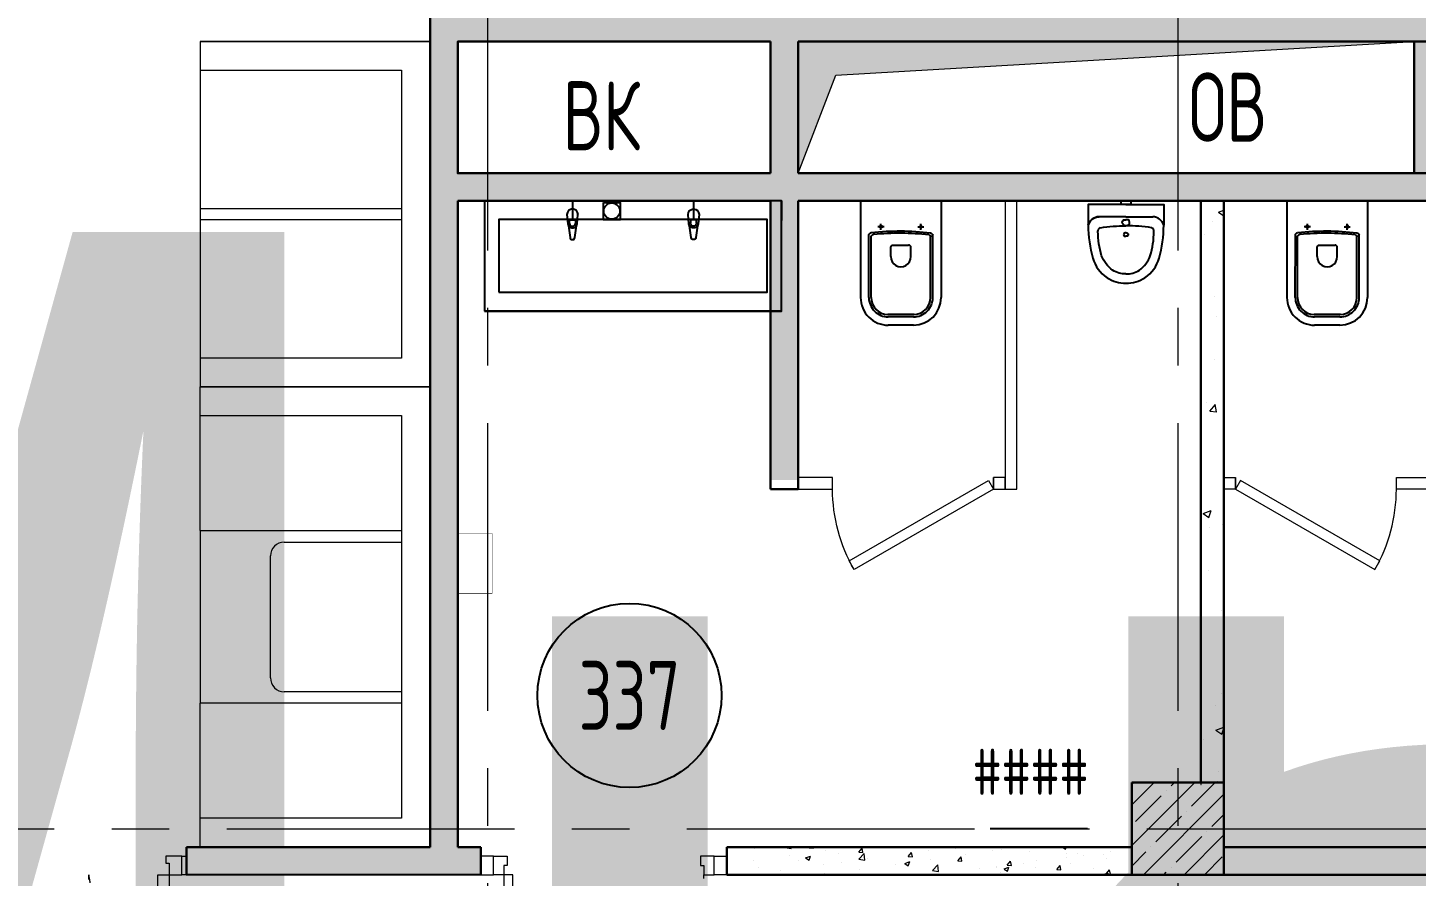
# Model space of a CAD drawing. Header units: millimetres. Extents: x -13407 to 129733, y -106516 to 109495.
# Drawn here: x 12571 to 18607, y 63188 to 66875 of the extents above; entities that cross this region are included whole.
import ezdxf
from ezdxf.enums import TextEntityAlignment as Align

# ---------------------------------------------------------------- set-up
doc = ezdxf.new("R2018")
doc.units = ezdxf.units.MM
doc.linetypes.add('ACAD_ISO03W100', pattern=[30, 12, -18])
doc.linetypes.add('CENTER', pattern=[2, 1.25, -0.25, 0.25, -0.25])
doc.layers.get('Defpoints').update_dxf_attribs({"color": 6})
for name, color, linetype, lineweight in [('АР_Двери', 5, 'Continuous', 18), ('АР_Колонны', 5, 'Continuous', 30), ('АР_Колонны Штрих', 250, 'Continuous', 5), ('АР_Маркер экспликации', 239, 'Continuous', 13), ('АР_Номер помещения', 1, 'Continuous', 25), ('АР_Оси', 193, 'Continuous', 9), ('АР_Перегородки газоблок', 165, 'Continuous', 30), ('АР_Перегородки газоблок_Штрих', 165, 'Continuous', 5), ('АР_Перегородки сантехнические', 216, 'Continuous', 9), ('АР_Помещения_площадь', 19, 'Continuous', 9), ('АР_тонкая линия', 250, 'Continuous', 0), ('Спринклеры', 7, 'Continuous', 18), ('ТХ_мебель_библ', 250, 'Continuous', 13), ('ТХ_ОСНОВНОЙ', 103, 'Continuous', 25)]:
    doc.layers.add(name, color=color, linetype=linetype, lineweight=lineweight)
doc.layers.add('АР_Названия помещений', color=124, linetype='Continuous', lineweight=5, plot=False)
for name, color, linetype in [('АР_Отверстия', 251, 'Continuous'), ('ТХ_дозаторы', 7, 'Continuous'), ('ТХ_обор_бытовое', 14, 'Continuous'), ('ТХ_сантехника', 253, 'Continuous')]:
    doc.layers.add(name, color=color, linetype=linetype)
doc.styles.add('ICOCPEUR', font='isocpeur.ttf')
doc.styles.add('ISOCPEUR', font='isocpeur.ttf', dxfattribs={"width": 0.7})
doc.styles.get("Standard").update_dxf_attribs({"font": 'arial.ttf'})
pattern_1 = [(50, (-58072.46, -55205.68), (215.17805, -18.82564), [22.5, -247.5]), (355, (-58072.46, -55205.68), (-41.6254, 225.65764), [18, -198]), (100.45144, (-58054.53, -55207.25), (173.55265, 206.832), [19.12206, -210.34263]), (46.1842, (-58072.46, -55145.68), (320.1724, -49.6558), [33.75, -371.25]), (96.63564, (-58045.78, -55149.82), (280.3986, 292.2356), [28.6831, -315.5141]), (351.18416, (-58072.46, -55145.68), (280.3986, 292.2356), [27, -297]), (21, (-58042.46, -55160.68), (179.07212, -120.78567), [22.5, -247.5]), (326, (-58042.46, -55160.68), (72.9946, 217.545), [18, -198]), (71.45144, (-58027.54, -55170.75), (252.0667, 96.75935), [19.12206, -210.34263]), (37.5, (-58072.46, -55205.68), (3.647957, 99.868156), [0, -195.6, 0, -201, 0, -198.75]), (7.5, (-58072.46, -55205.68), (78.92086, 118.32351), [0, -114.6, 0, -191.1, 0, -75.75]), (327.5, (-58139.36, -55205.68), (160.14673, -6.76646), [0, -75, 0, -234, 0, -310.5]), (317.5, (-58169.36, -55205.68), (174.95585, 30.0315), [0, -97.5, 0, -155.4, 0, -220.5])]

# ---------------------------------------------------------------- blocks, each defined once
blk = doc.blocks.new('*U145')
for points in [[(0, 0), (0, -80), (55, -80), (55, 0), (0, 0)], [(55, -80), (55, 0), (115, 0), (115, -40), (100, -40), (100, -80), (55, -80)], [(1015, -80), (1015, 0), (955, 0), (955, -40), (970, -40), (970, -80), (1015, -80)], [(1070, 0), (1070, -80), (1015, -80), (1015, 0), (1070, 0)]]:
    blk.add_lwpolyline(points)
blk.add_lwpolyline([(100, -80), (100, -950), (140, -950), (140, -80)], close=True)
at = {"linetype": 'ACAD_ISO03W100', "ltscale": 3}
blk.add_arc((100, -80), 870, 270, 0, dxfattribs=at)
blk = doc.blocks.new('*U147')
for p, q in [((0, 0), (0, 50)), ((700, 0), (700, 50))]:
    blk.add_line(p, q)
blk.add_lwpolyline([(0, 0), (606.2, -350), (628.1, -312.1), (21.9, 37.9)], close=True)
blk.add_arc((0, 0), 700, 330, 0)
blk = doc.blocks.new('*U148')
for p, q in [((0, 0), (0, 50)), ((700, 0), (700, 50))]:
    blk.add_line(p, q)
blk.add_lwpolyline([(0, 0), (606.2, -350), (628.1, -312.1), (21.9, 37.9)], close=True)
blk.add_arc((0, 0), 700, 330, 0)
blk = doc.blocks.new('1370')
at = {"layer": 'АР_Двери'}
for points in [[(1076825.5, -46356.5), (1076825.5, -46436.5), (1076845.5, -46436.5), (1076845.5, -46356.5), (1076825.5, -46356.5)], [(1076845.5, -46436.5), (1076845.5, -46356.5), (1076915.5, -46356.5), (1076915.5, -46386.5), (1076900.5, -46386.5), (1076900.5, -46436.5), (1076845.5, -46436.5)], [(1078176.5, -46436.5), (1078176.5, -46356.5), (1078106.5, -46356.5), (1078106.5, -46386.5), (1078121.5, -46386.5), (1078121.5, -46436.5), (1078176.5, -46436.5)], [(1078196.5, -46356.5), (1078196.5, -46436.5), (1078176.5, -46436.5), (1078176.5, -46356.5), (1078196.5, -46356.5)]]:
    blk.add_lwpolyline(points, dxfattribs=at)
for points in [[(1076900.5, -46436.5), (1076900.5, -47436.5), (1076950.4, -47436.5), (1076950.4, -46436.5)], [(1078071.7, -46786.5), (1078071.7, -46436.5), (1078121.5, -46436.5), (1078121.5, -46786.5)]]:
    blk.add_lwpolyline(points, close=True, dxfattribs=at)
at = {"layer": 'АР_Двери', "linetype": 'ACAD_ISO03W100', "ltscale": 3}
for centre, radius, start, end in [((1076804.9, -46473.8), 967.4, 275.67288, 2.21397), ((1078161.9, -46396.1), 392.5, 185.90754, 264.09246)]:
    blk.add_arc(centre, radius, start, end, dxfattribs=at)
blk = doc.blocks.new('*U389')
at = {"layer": 'Defpoints', "color": 7, "style": 'ISOCPEUR', "width": 0.7}
blk.add_attdef('ПЛОЩАДЬ_ПОМЕЩЕНИЯ', text='', height=200, dxfattribs=at).set_placement((-20053.5, 1769.7), align=Align.MIDDLE_RIGHT)
at = {"layer": 'Defpoints', "color": 7, "style": 'ISOCPEUR', "width": 0.7, "flags": 1}
blk.add_attdef('КАТЕГОРИЯ', (-499.2, -2092.2), '', height=250, dxfattribs=at)
at = {"layer": 'АР_Номер помещения', "color": 7, "style": 'ISOCPEUR', "width": 0.7}
blk.add_attdef('НОМЕР_ПОМЕЩЕНИЯ', text='', height=300, dxfattribs=at).set_placement((-18031.5, 1945), align=Align.MIDDLE_CENTER)
at = {"layer": 'АР_Помещения_площадь', "color": 7, "lineweight": 30, "width": 0.7, "flags": 104}
blk.add_attdef('ИМЯ_ПОМЕЩЕНИЯ', text='', height=100, dxfattribs=at).set_placement((157.6, 1217.1), align=Align.MIDDLE_CENTER)
blk = doc.blocks.new('*U395')
at = {"layer": 'Defpoints', "color": 7}
blk.add_line((-15113.7, 2721.9), (-15536, 2721.9), dxfattribs=at)
at = {"layer": 'АР_Номер помещения', "color": 7}
blk.add_circle((-17103.9, 3300.7), 400, dxfattribs=at)
at = {"layer": 'Defpoints', "color": 7, "style": 'ISOCPEUR', "width": 0.7}
blk.add_attdef('ПЛОЩАДЬ_ПОМЕЩЕНИЯ', text='', height=200, dxfattribs=at).set_placement((-15108.8, 2968.4), align=Align.MIDDLE_RIGHT)
at = {"layer": 'Defpoints', "color": 7, "style": 'ISOCPEUR', "width": 0.7, "flags": 1}
blk.add_attdef('КАТЕГОРИЯ', (-499.2, -2092.2), '', height=250, dxfattribs=at)
at = {"layer": 'АР_Номер помещения', "color": 7, "style": 'ISOCPEUR', "width": 0.7}
blk.add_attdef('НОМЕР_ПОМЕЩЕНИЯ', text='', height=300, dxfattribs=at).set_placement((-17103.9, 3300.7), align=Align.MIDDLE_CENTER)
at = {"layer": 'АР_Помещения_площадь', "color": 7, "lineweight": 30, "width": 0.7, "flags": 104}
blk.add_attdef('ИМЯ_ПОМЕЩЕНИЯ', text='', height=100, dxfattribs=at).set_placement((157.6, 1217.1), align=Align.MIDDLE_CENTER)
blk = doc.blocks.new('Писуар')
for points in [[(0, 52.9), (116.5, 52.9, 0.328868), (164.1, 90, 0.066999), (144.5, 233.5, 0.172209), (82.4, 318.1, 0.143285), (0, 342, 0.143285), (-82.4, 318.1, 0.172209), (-144.5, 233.5, 0.066999), (-164.1, 90)], [(-58.2, 285.9, 0.137396), (-105.9, 222.3)], [(58.2, 285.9, -0.137396), (105.9, 222.3)], [(-164.1, 90, 0.328868), (-116.5, 52.9, 8)], [(0, 92.6, 0.419996), (-15.9, 76.8, 0.151492), (-10.6, 66.2), (0, 66.2)], [(0, 92.6, -0.419996), (15.9, 76.8, -0.151492), (10.6, 66.2), (0, 66.2)]]:
    blk.add_lwpolyline(points, format="xyb")
for points in [[(0, 0), (-164.1, 0), (-164.1, 90)], [(0, 0), (164.1, 0), (164.1, 90)], [(0, 52.9), (-116.5, 52.9)]]:
    blk.add_lwpolyline(points)
blk.add_lwpolyline([(-21.2, 0), (21.2, 0), (21.2, -15.9), (-21.2, -15.9)], close=True)
for centre, radius, start, end in [((0, 187.1), 114.7, 90, 120.51024), ((282.3, 110.1), 404.1, 163.87115, 178.96926), ((2.6, 912.1), 819.4, 262.01576, 269.81492)]:
    blk.add_arc(centre, radius, start, end)
at = {"extrusion": (0, 0, -1)}
for centre, radius, start, end in [((0, 187.1), 114.7, 90, 120.51024), ((282.3, 110.1), 404.1, 163.87115, 178.96926), ((2.6, 912.1), 819.4, 262.01576, 269.81492)]:
    blk.add_arc(centre, radius, start, end, dxfattribs=at)
for points in [[(-10.6, 132.4), (-10.6, 137.6), (-5.3, 137.6), (0, 137.6)], [(0, 121.8), (-5.3, 121.8), (-10.6, 127.1), (-10.6, 132.4)], [(10.6, 132.4), (10.6, 137.6), (5.3, 137.6), (0, 137.6)], [(0, 121.8), (5.3, 121.8), (10.6, 127.1), (10.6, 132.4)], [(164.1, 90), (158.8, 68.8), (137.6, 52.9), (116.5, 52.9)]]:
    blk.add_open_spline(points, degree=3)
for points, start_tangent, end_tangent in [([(-121.7, 117.4), (-111.2, 100.6)], (0.014037, -0.999901), (0.974129, -0.225992)), ([(121.7, 117.4), (111.2, 100.6)], (-0.014037, -0.999901), (-0.974129, -0.225992))]:
    blk.add_spline(points, degree=3, dxfattribs=dict(start_tangent=start_tangent, end_tangent=end_tangent))
blk = doc.blocks.new('смеситель короткий')
for p, q in [((42, 21), (0, 25)), ((24.9, 13.6), (39.8, 13.6)), ((24.9, -13.6), (24.9, 13.6)), ((104.4, 11.1), (51.5, 17.7)), ((0, -25), (42, -21)), ((39.8, -13.6), (24.9, -13.6)), ((51.5, -17.7), (104.4, -11.1))]:
    blk.add_line(p, q)
for centre, major_axis, start_param, end_param in [((0, 0), (-17.7, 17.7), -0.785398, 2.356194), ((39.8, 0), (9.62, 9.62), 3.926991, 7.068583), ((40.1, 0), (-14.9, 14.9), -1.35736, -0.875625), ((40.1, 0), (14.9, 14.9), 4.498953, 6.496621), ((103, 0), (7.91, 7.91), 4.051589, 6.943986), ((40.1, 0), (14.9, 14.9), 4.017217, 4.498953)]:
    blk.add_ellipse(centre, major_axis=major_axis, ratio=1, start_param=start_param, end_param=end_param)
blk = doc.blocks.new('раковина')
at = {"layer": 'ТХ_сантехника'}
for p, q in [((968010.4, -23754), (968100, -23754)), ((968010.4, -24154), (968100, -24154)), ((968010.4, -24704), (968100, -24704))]:
    blk.add_line(p, q, dxfattribs=at)
for points in [[(968510.4, -25104), (968510.4, -23754), (968010.4, -23754), (968010.4, -25104)], [(968425.4, -25039), (968425.4, -23819), (968095.4, -23819), (968095.4, -25039)]]:
    blk.add_lwpolyline(points, close=True, dxfattribs=at)
at = {"layer": 'ТХ_сантехника', "ltscale": 100, "xscale": -1, "rotation": 180}
blk.add_blockref('смеситель короткий', (968072.1, -24154), dxfattribs=at)
at = {"layer": 'ТХ_сантехника'}
blk.add_blockref('смеситель короткий', (968072.1, -24704), dxfattribs=at)
blk = doc.blocks.new('унитаз поликлиники')
for p, q in [((0, 175), (0, -175)), ((0, 175), (420, 175)), ((420, 138.7), (149.6, 138.7)), ((420, 129), (156.8, 128.7)), ((125.6, 86.7), (99.5, 86.7)), ((112.4, 73.1), (112.4, 100.2)), ((191.9, -33.7), (191.9, 33.7)), ((242.4, 43.7), (201.9, 43.7)), ((494, 57.1), (494, -57.1)), ((504, 55), (504, -55)), ((540, 55), (540, -55)), ((242.4, -43.7), (201.9, -43.7)), ((125.5, -86.5), (99.4, -86.5)), ((112.3, -73), (112.3, -100.1)), ((0, -175), (420, -175)), ((420, -139), (147.9, -138.7)), ((420, -129), (155.2, -128.7))]:
    blk.add_line(p, q)
for centre, radius, start, end in [((420, 55), 120, 0, 90), ((420.5, 55.2), 83.5, 359.86187, 90.33349), ((420, 55), 74, 0, 90), ((242.4, 0), 43.7, 270, 90), ((420, -55), 120, 270, 0), ((420, -55), 84, 270, 0), ((420, -55), 74, 270, 358.40182)]:
    blk.add_arc(centre, radius, start, end)
at = {"extrusion": (0, 0, -1)}
for centre, major_axis, ratio, start_param, end_param in [((1158.1, 0), (-731, -726.4), 0.993775, 0.659849, 0.910919), ((984.1, 0), (-23.4, -941.4), 0.89728, 1.422258, 1.677847), ((149.5, 127.3), (-5.6, -10.5), 0.821373, 1.269211, 2.570669), ((154.4, 119.8), (-5.61, -7.72), 0.798093, 1.232924, 2.686723), ((112.4, 86.8), (3.55, 3.55), 1, 5.504025, 11.78721), ((201.9, -33.5), (4.12, -9.49), 0.964797, 0.42926, 1.943413), ((155.2, -117.5), (5.3, -10.4), 0.842984, 0.549902, 1.8819), ((147.9, -127.5), (5.4, -10.4), 0.836443, 0.56114, 1.877577)]:
    blk.add_ellipse(centre, major_axis=major_axis, ratio=ratio, start_param=start_param, end_param=end_param, dxfattribs=at)
for centre, major_axis, ratio, start_param, end_param in [((201.9, 33.5), (4.12, 9.49), 0.964797, 0.42926, 1.943413), ((112.3, -86.6), (3.54, -3.55), 1, 5.504025, 11.78721)]:
    blk.add_ellipse(centre, major_axis=major_axis, ratio=ratio, start_param=start_param, end_param=end_param)
blk = doc.blocks.new('У111')
at = {"layer": 'ТХ_мебель_библ', "lineweight": 0, "ltscale": 100, "transparency": 33554687}
for p, q in [((261985.3, -185643.1), (261985.3, -186643.1)), ((261985.3, -185643.1), (263985.3, -185643.1)), ((261985.3, -186643.1), (261985.3, -185643.1)), ((263985.3, -185643.1), (263985.3, -186643.1)), ((263985.3, -186643.1), (263985.3, -185643.1)), ((262110.3, -185768.1), (263860.3, -185768.1)), ((262110.3, -186643.1), (262110.3, -185768.1)), ((262610.3, -186643.1), (262610.3, -185768.1)), ((262660.3, -186277.1), (262660.3, -185768.1)), ((263310.3, -185768.1), (263310.3, -186277.1)), ((263360.3, -185768.1), (263360.3, -186643.1)), ((263860.3, -185768.1), (263860.3, -186643.1)), ((263250.3, -186337.1), (262720.3, -186337.1)), ((262610.3, -186643.1), (261985.3, -186643.1)), ((262610.3, -186643.1), (263360.3, -186643.1)), ((263985.3, -186643.1), (263360.3, -186643.1))]:
    blk.add_line(p, q, dxfattribs=at)
for centre, start, end in [((262720.3, -186277.1), 180, 270), ((263250.3, -186277.1), 270, 0)]:
    blk.add_arc(centre, 60, start, end, dxfattribs=at)
blk = doc.blocks.new('У274')
at = {"layer": 'ТХ_мебель_библ', "lineweight": 0, "ltscale": 100, "transparency": 33554687}
for p, q in [((264576, -185591.2, 0), (264576, -186591.2, 0)), ((264576, -186591.2, 0), (264576, -185591.2, 0)), ((264576, -186591.2, 0), (264576, -185591.2, 0)), ((264576, -185591.2, 0), (266076, -185591.2, 0)), ((266076, -185591.2, 0), (266076, -186591.2, 0)), ((266076, -186591.2, 0), (266076, -185591.2, 0)), ((264701, -186591.2, 0), (264701, -185716.2, 0)), ((264701, -185716.2, 0), (265951, -185716.2, 0)), ((265301, -186591.2, 0), (265301, -185716.2, 0)), ((265351, -185716.2, 0), (265351, -186591.2, 0)), ((265951, -185716.2, 0), (265951, -186591.2, 0)), ((264576, -186591.2, 0), (264701, -186591.2, 0)), ((264701, -186591.2, 0), (265951, -186591.2, 0)), ((265951, -186591.2, 0), (266076, -186591.2, 0))]:
    blk.add_line(p, q, dxfattribs=at)
blk = doc.blocks.new('У240')
at = {"layer": 'ТХ_обор_бытовое', "lineweight": 0, "ltscale": 100, "transparency": 33554687, "const_width": 2}
blk.add_lwpolyline([(259065, 2931.5), (259065, 3191.5), (259215, 3191.5), (259215, 2931.5)], close=True, dxfattribs=at)
blk = doc.blocks.new('A$C500e89c7')
at = {"ltscale": 100}
blk.add_circle((-36.5, 37.3), 35.3, dxfattribs=at)
at = {"layer": 'ТХ_дозаторы', "ltscale": 100}
blk.add_lwpolyline([(-73, 74.7), (0, 74.7), (0, 0), (-73, 0)], close=True, dxfattribs=at)

msp = doc.modelspace()

# ---------------------------------------------------------------- hatches: boundary and pattern name
at = {"layer": 'АР_Колонны Штрих', "ltscale": 100}
h = msp.add_hatch(dxfattribs=at)
h.set_pattern_fill('ANSI35', color=256, scale=500)
h.set_pattern_definition([(45, (-939682.16, 103466.47), (-88.388348, 88.388348), []), (45, (-939593.77, 103466.47), (-88.388348, 88.388348), [156.25, -31.25, 0, -31.25])])
h.paths.add_polyline_path([(17769.9, 63595), (17369.9, 63595), (17369.9, 63195), (17769.9, 63195)])
at = {"layer": 'АР_Перегородки газоблок_Штрих', "ltscale": 100}
h = msp.add_hatch(dxfattribs=at)
h.set_pattern_fill('AR-CONC', color=256, scale=30)
h.set_pattern_definition(pattern_1)
h.paths.add_polyline_path([(14319.9, 63315), (13261, 63315), (13261, 63195), (14539.9, 63195), (14539.9, 63315), (14439.9, 63315), (14439.9, 66122.8), (15799.9, 66122.8), (15799.9, 64910.5), (15919.9, 64910.5), (15919.9, 66122.8), (19619.9, 66122.8), (19619.9, 66122.8), (21718.7, 66122.8), (21718.8, 63315), (21838.8, 63315), (21838.7, 66122.8), (23649.9, 66122.9), (23649.9, 66242.5), (21838.7, 66242.5), (21838.8, 66814.7), (21718.8, 66814.6), (21718.7, 66242.8), (19739.9, 66242.8), (19739.9, 66814.6), (19619.9, 66814.6), (19619.9, 66242.8), (19619.9, 66242.8), (19619.9, 66814.6), (19619.9, 66242.8), (18718.4, 66242.8), (18718.4, 66814.6), (18598.4, 66814.6), (18598.4, 66242.8), (15919.9, 66242.8), (15919.9, 66814.6), (15919.9, 66242.8), (15919.9, 66242.8), (15919.9, 66814.6), (15799.9, 66814.6), (15799.9, 66242.8), (15799.9, 66242.8), (15799.9, 66814.6), (15799.9, 66814.6), (15799.9, 66242.8), (14439.9, 66242.8), (14439.9, 66814.6), (23649.9, 66814.7), (23650, 66934.7), (21838.8, 66934.6), (21838.8, 69195), (23369.9, 69195), (23369.9, 69315), (21718.8, 69315), (21718.8, 66934.6), (14439.9, 66934.6), (14439.9, 67054.6), (14319.9, 67054.6)])
h = msp.add_hatch(dxfattribs=at)
h.set_pattern_fill('AR-CONC', color=256, scale=2)
h.set_pattern_definition([(50, (-462432.84, -107074.4), (364.36934, -31.87817), [38.1, -419.1]), (355, (-462432.84, -107074.4), (-70.48684, 382.1137), [30.48, -335.28117]), (100.451445, (-462402.48, -107077.05), (293.8825, 350.2355), [32.38002, -356.1805]), (46.1842, (-462432.84, -106972.8), (542.1581, -84.08466), [57.15, -628.65]), (96.63556, (-462387.66, -106979.8), (474.80827, 494.85225), [48.57005, -534.2712]), (351.18415, (-462432.84, -106972.8), (474.80827, 494.85225), [45.71993, -502.91946]), (21, (-462382.04, -106998.2), (303.22878, -204.5304), [38.1, -419.1]), (326, (-462382.04, -106998.2), (123.60406, 368.37593), [30.48, -335.28]), (71.451445, (-462356.77, -107015.24), (426.83284, 163.84554), [32.38002, -356.17988]), (37.5, (-462432.84, -107074.4), (6.177207, 169.110078), [0, -331.216, 0, -340.36, 0, -336.55]), (7.5, (-462432.84, -107074.4), (133.639325, 200.36115), [0, -194.056, 0, -323.596, 0, -128.27]), (327.5, (-462546.12, -107074.4), (271.18119, -11.457488), [0, -127, 0, -396.24, 0, -525.78]), (317.5, (-462596.92, -107074.4), (296.25836, 50.85298), [0, -165.1, 0, -263.144, 0, -373.38])])
h.paths.add_polyline_path([(17669.9, 66320.5), (17669.9, 63555), (17769.9, 63555), (17769.9, 66320.5)])
h = msp.add_hatch(dxfattribs=at)
h.set_pattern_fill('AR-CONC', color=256, scale=30)
h.set_pattern_definition(pattern_1)
h.paths.add_polyline_path([(17369.9, 63315), (15609.9, 63315), (15609.9, 63195), (17369.9, 63195)])
h = msp.add_hatch(dxfattribs=at)
h.set_pattern_fill('AR-CONC', color=256, scale=30)
h.set_pattern_definition(pattern_1)
h.paths.add_polyline_path([(20008.9, 63195), (20008.9, 63315), (17769.9, 63315), (17769.9, 63195)])
h.paths.add_polyline_path([(21078.9, 63315), (21078.9, 63195), (23369.9, 63195), (23369.9, 63315)])
at = {"layer": 'Спринклеры', "ltscale": 100}
h = msp.add_hatch(color=256, dxfattribs=at)
h.paths.add_polyline_path([(17569.9, 66755), (17569.9, 66814.6), (15919.9, 66814.6), (15919.9, 66242.8), (16083.5, 66668.8)])
h.paths.add_polyline_path([(18598.4, 66814.6), (17569.9, 66814.6), (17569.9, 66755)])
h.paths.add_polyline_path([(20569.9, 66814.6), (19739.9, 66814.6), (19739.9, 66242.8), (19739.9, 66242.8), (19871.7, 66710.2), (20569.9, 66749.7)])
h.paths.add_polyline_path([(21718.8, 66814.6), (21598.8, 66814.6), (20569.9, 66814.6), (20569.9, 66749.7)])

# ---------------------------------------------------------------- linework, layer by layer
at = {"layer": 'АР_Колонны', "ltscale": 100}
msp.add_lwpolyline([(17369.9, 63595), (17769.9, 63595), (17769.9, 63195), (17369.9, 63195)], close=True, dxfattribs=at)
at = {"layer": 'АР_Оси', "linetype": 'CENTER', "ltscale": 1000}
for p, q in [((14569.9, 79157.5), (14569.9, 23425.1)), ((17569.9, 79157.5), (17569.9, 23425.1)), ((-12563.8, 63395), (70614.6, 63395))]:
    msp.add_line(p, q, dxfattribs=at)
at = {"layer": 'АР_Перегородки газоблок', "ltscale": 100}
for points in [[(14319.9, 63315), (14319.9, 67054.6)], [(15799.9, 66814.6), (14439.9, 66814.6), (14439.9, 66242.8), (15799.9, 66242.8)], [(15799.9, 66242.8), (15799.9, 66814.6)], [(15919.9, 66814.6), (15919.9, 66242.8)], [(18803.9, 66814.6), (15919.9, 66814.6)], [(18598.4, 66242.8), (18598.4, 66814.6)], [(15919.9, 66242.8), (18891.4, 66242.8)], [(14439.9, 66122.8), (14439.9, 63315)], [(15799.9, 66122.8), (14439.9, 66122.8)], [(15799.9, 64870.5), (15799.9, 66122.8)], [(15919.9, 66122.8), (15919.9, 64870.5)], [(19619.9, 66122.8), (15919.9, 66122.8)], [(17669.9, 63595), (17669.9, 66122.8)], [(17769.9, 66122.8), (17769.9, 63595)], [(15919.9, 64870.5), (15799.9, 64870.5)], [(13261, 63315), (14319.9, 63315)], [(13261, 63315), (13261, 63195)], [(14539.9, 63315), (14439.9, 63315)], [(14539.9, 63315), (14539.9, 63195)], [(15609.9, 63315.2), (17369.9, 63315.2)], [(15609.9, 63315), (15609.9, 63195)], [(20008.9, 63315), (20008.9, 63195), (17729.9, 63195)], [(17769.9, 63314.9), (20008.9, 63314.9)], [(14539.9, 63195.2), (13261, 63195)], [(15609.9, 63195), (17369.9, 63195)]]:
    msp.add_lwpolyline(points, dxfattribs=at)
at = {"layer": 'АР_Перегородки сантехнические', "lineweight": 0}
for points in [[(16869.9, 66122.8), (16819.9, 66122.8), (16819.9, 64870.4), (16869.9, 64870.4)], [(15919.9, 64920.4), (15919.9, 64870.4), (16069.5, 64870.4), (16069.5, 64920.4)], [(16769.5, 64920.4), (16769.5, 64870.4), (16819.9, 64870.5), (16819.9, 64920.5)], [(17820.4, 64920.5), (17820.4, 64870.5), (17769.9, 64870.5), (17769.9, 64920.5)], [(18669.9, 64920.5), (18669.9, 64870.5), (18520.4, 64870.5), (18520.4, 64920.5)]]:
    msp.add_lwpolyline(points, close=True, dxfattribs=at)
at = {"layer": 'АР_тонкая линия', "ltscale": 100}
msp.add_lwpolyline([(15919.9, 66242.8), (16083.5, 66668.8), (18598.4, 66814.6)], dxfattribs=at)

# ---------------------------------------------------------------- block references
at = {"layer": 'АР_Двери', "lineweight": 30, "xscale": -1}
msp.add_blockref('*U148', (16769.5, 64870.4), dxfattribs=at)
at = {"layer": 'АР_Двери', "lineweight": 30}
msp.add_blockref('*U147', (17820.4, 64870.5), dxfattribs=at)
at = {"layer": 'АР_Двери'}
msp.add_blockref('*U145', (14539.9, 63275), dxfattribs=at)
at = {"layer": 'АР_Маркер экспликации'}
ref = msp.add_blockref('*U389', (27575, 65457.4), dxfattribs=at)
lines = msp.add_mtext('\\W0.8000;Многофункциональный информационный библиотечный центр с зоной для индивидуальных занятий', dxfattribs={"layer": 'АР_Названия помещений', "insert": (7909.7, 65986.8), "char_height": 7190.015, "width": 926.94, "attachment_point": 1})
ref.add_attrib('ИМЯ_ПОМЕЩЕНИЯ', '', (7909.7, 65986.8), dxfattribs={"flags": 104}).embed_mtext(lines)
ref = msp.add_blockref('*U395', (32290.7, 60673.1), dxfattribs=at)
ref.add_attrib('НОМЕР_ПОМЕЩЕНИЯ', '337', dxfattribs={"layer": 'АР_Номер помещения', "color": 7, "height": 300, "style": 'ISOCPEUR', "width": 0.7}).set_placement((15186.8, 63973.8), align=Align.MIDDLE_CENTER)
lines = msp.add_mtext('\\W0.8000;Санузел для мальчиков (основная и старшая школа)', dxfattribs={"layer": 'АР_Названия помещений', "insert": (16180.1, 63669.2), "char_height": 6252.648, "width": 926.94, "attachment_point": 1})
ref.add_attrib('ИМЯ_ПОМЕЩЕНИЯ', '', (16180.1, 63669.2), dxfattribs={"flags": 104}).embed_mtext(lines)
ref.add_attrib('ПЛОЩАДЬ_ПОМЕЩЕНИЯ', '####', dxfattribs={"layer": 'Defpoints', "color": 7, "height": 200, "style": 'ISOCPEUR', "width": 0.7}).set_placement((17181.9, 63641.5), align=Align.MIDDLE_RIGHT)
at = {"layer": 'АР_Перегородки газоблок'}
msp.add_blockref('1370', (-1064935.6, 109631.5), dxfattribs=at)
at = {"layer": 'ТХ_дозаторы', "ltscale": 100}
msp.add_blockref('A$C500e89c7', (15146.3, 66041), dxfattribs=at)
at = {"layer": 'ТХ_ОСНОВНОЙ', "rotation": 270}
for name, p in [('У274', (199911.2, 331391, 0)), ('У111', (199963, 327300.3))]:
    msp.add_blockref(name, p, dxfattribs=at)
at = {"layer": 'ТХ_ОСНОВНОЙ'}
msp.add_blockref('У240', (-244625, 61485.8), dxfattribs=at)
at = {"layer": 'ТХ_сантехника', "xscale": 0.9566735012578498, "yscale": 0.9566735012578498, "zscale": 0.9566735012578498, "rotation": 270}
for p in [(38572.6, 992192.5), (38572.6, 992192.5), (38572.6, 992192.5), (38572.6, 992192.4)]:
    msp.add_blockref('раковина', p, dxfattribs=at)
at = {"layer": 'ТХ_сантехника', "rotation": 270.0015666875582}
for p in [(16366.4, 66122.8), (18219.9, 66122.8)]:
    msp.add_blockref('унитаз поликлиники', p, dxfattribs=at)
at = {"layer": 'ТХ_сантехника', "ltscale": 100, "rotation": 180.0015666875582}
msp.add_blockref('Писуар', (17344.9, 66106.9), dxfattribs=at)
msp.add_blockref('Писуар', (17344.9, 66106.9), dxfattribs=at)
msp.add_blockref('Писуар', (17344.9, 66106.9), dxfattribs=at)
msp.add_blockref('Писуар', (17344.9, 66106.9), dxfattribs=at)

# ---------------------------------------------------------------- texts
at = {"layer": 'АР_Отверстия', "ltscale": 100, "char_height": 300, "attachment_point": 5, "line_spacing_factor": 0.7, "style": 'ICOCPEUR'}
for s, insert in [('\\A1;{\\W0.7;ВК}', (15064.6, 66492.3)), ('\\A1;{\\W0.7;ОВ}', (17787.3, 66529.8))]:
    msp.add_mtext(s, dxfattribs=dict(at, insert=insert))

doc.saveas('drawing.dxf')
